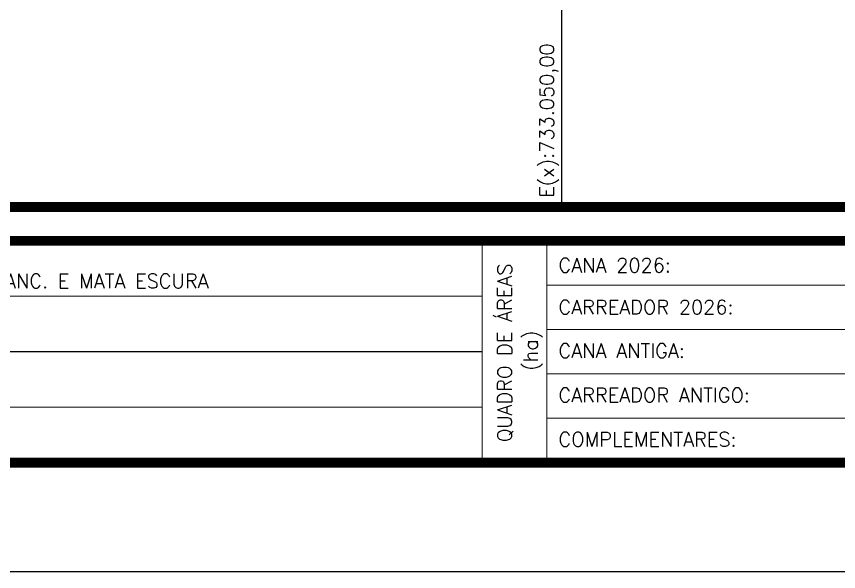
# Model space of a CAD drawing. Extents: x 730929 to 735129, y 7820181 to 7826121.
# Drawn here: x 732051 to 733558, y 7820181 to 7821199 of the extents above; entities that cross this region are included whole.
import ezdxf
from ezdxf.enums import TextEntityAlignment as Align

# ---------------------------------------------------------------- set-up
doc = ezdxf.new("R2010")
doc.units = 0
doc.header["$MEASUREMENT"] = 0
doc.linetypes.add('LIN0', pattern=[0])
doc.layers.add('MALHA', color=8, linetype='Continuous')
doc.layers.add('MARGEM', color=5, linetype='Continuous')
doc.styles.add('Simplex', font='simplex.shx')

msp = doc.modelspace()

# ---------------------------------------------------------------- linework, layer by layer
at = {"layer": 'MALHA'}
msp.add_lwpolyline([(733050, 7821342.6), (733050, 7820849.7)], dxfattribs=at)
at = {"layer": 'MARGEM', "color": 174, "linetype": 'LIN0', "flags": 128}
msp.add_lwpolyline([(735128.5, 7820180.9), (735128.5, 7826120.9), (730928.5, 7826120.9), (730928.5, 7820180.9)], close=True, dxfattribs=at)
at = {"layer": 'MARGEM', "color": 174, "linetype": 'LIN0', "const_width": 18.2, "flags": 128}
for points in [[(734928.5, 7820849.7), (734928.5, 7825920.9), (731128.5, 7825920.9), (731128.5, 7820849.7)], [(731128.5, 7820787.6), (734928.5, 7820787.6), (734928.5, 7820380.9), (731128.5, 7820380.9)]]:
    msp.add_lwpolyline(points, close=True, dxfattribs=at)
at = {"layer": 'MARGEM', "color": 174, "linetype": 'LIN0', "const_width": 2.02, "flags": 128}
for points in [[(732904.8, 7820787.6), (732904.8, 7820385.9)], [(733023.3, 7820787.6), (733023.3, 7820380.9)], [(733023.3, 7820706.2), (733816.6, 7820706.2)], [(731611.7, 7820685.9), (732904.8, 7820685.9)], [(733023.3, 7820624.9), (733816.6, 7820624.9)], [(731611.7, 7820584.3), (732904.8, 7820584.3)], [(733023.3, 7820543.6), (733816.6, 7820543.6)], [(731128.5, 7820482.6), (732904.8, 7820482.6)], [(733023.3, 7820462.3), (733816.6, 7820462.3)], [(733023.3, 7820380.9), (733816.6, 7820380.9)]]:
    msp.add_lwpolyline(points, dxfattribs=at)

# ---------------------------------------------------------------- texts
at = {"layer": 'MALHA', "linetype": 'Continuous', "style": 'Simplex'}
msp.add_text('E(x):733.050,00 ', height=26, rotation=90, dxfattribs=at).set_placement((733036.3, 7820866.8, 716.8))
at = {"layer": 'MARGEM', "color": 7, "linetype": 'Continuous', "style": 'Simplex'}
for s, p in [('CANA 2026:', (733044.5, 7820755.8)), ('475 - FAZENDA S. FRANC. E MATA ESCURA', (731634.5, 7820726.9)), ('CARREADOR 2026:', (733044.5, 7820678.8)), ('CANA ANTIGA:', (733044.5, 7820599)), ('CARREADOR ANTIGO:', (733044.5, 7820517.7)), ('COMPLEMENTARES:', (733044.5, 7820436.4))]:
    msp.add_text(s, height=26, dxfattribs=at).set_placement(p, align=Align.TOP_LEFT)
for s, p in [('QUADRO DE ÁREAS', (732945.9, 7820582.3)), ('(ha)', (732993.4, 7820586.3))]:
    msp.add_text(s, height=26, rotation=90, dxfattribs=at).set_placement(p, align=Align.MIDDLE_CENTER)

doc.saveas('drawing.dxf')
